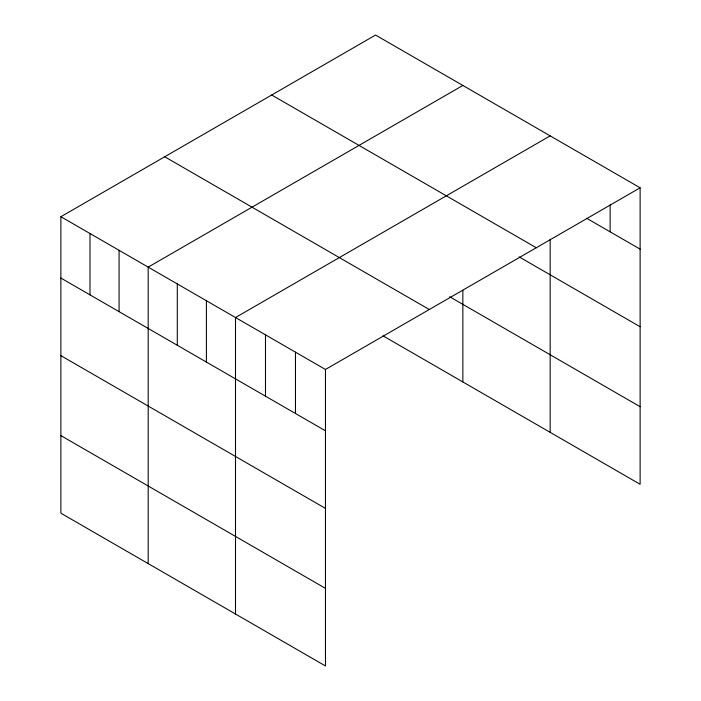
<?xml version="1.0" encoding="UTF-8"?>
<svg xmlns="http://www.w3.org/2000/svg" width="701" height="701" viewBox="0 0 701 701"><rect width="100%" height="100%" fill="white"/><g stroke="black" fill="none" stroke-linecap="round" stroke-linejoin="round"><path stroke-width="1.05" d="M60.882 216.714L325.457 369.471L325.457 665.95L60.882 513.202L60.882 216.714L375.543 35.05L640.118 187.798L640.118 484.286L383.053 335.867M462.853 85.461L148.191 267.125L148.191 563.604M550.162 135.863L235.501 317.535L235.501 614.015M325.457 369.471L640.118 187.798M586.702 218.309L640.118 249.144M271.708 95.003L536.283 247.751M519.178 256.916L640.118 326.736M449.709 296.76L640.118 406.685M164.717 156.77L429.292 309.518M60.882 278.06L325.457 430.808M60.882 355.652L325.457 508.409M60.882 435.601L325.457 588.358M610.133 204.929L610.133 231.829M550.162 239.243L550.162 432.351M462.853 290.302L462.853 381.94M295.471 352.156L295.471 413.502M265.486 334.841L265.486 396.188M206.401 300.729L206.401 362.075M177.3 283.923L177.3 345.269M119.091 250.318L119.091 311.665M89.991 233.521L89.991 294.858"/></g></svg>
